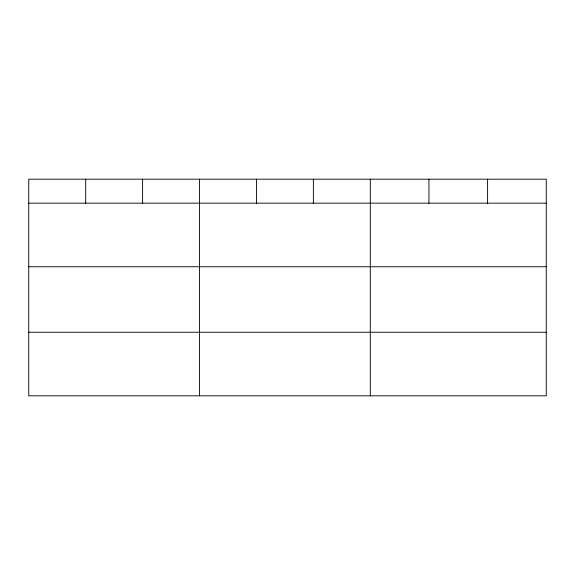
<?xml version="1.0" encoding="UTF-8"?>
<svg xmlns="http://www.w3.org/2000/svg" width="575" height="575" viewBox="0 0 575 575"><rect width="100%" height="100%" fill="white"/><g stroke="black" fill="none" stroke-linecap="round" stroke-linejoin="round"><path stroke-width="0.86" d="M546.25 266.743L546.25 179.184L28.75 179.184L28.75 395.816L546.25 395.816L546.25 266.743L28.75 266.743M28.75 203.169L546.25 203.169M28.75 332.242L546.25 332.242M487.6 179.184L487.6 203.169M428.95 179.184L428.95 203.169M370.3 179.184L370.3 395.816M313.375 179.184L313.375 203.169M256.45 179.184L256.45 203.169M199.525 179.184L199.525 395.816M142.6 179.184L142.6 203.169M85.675 179.184L85.675 203.169"/></g></svg>
